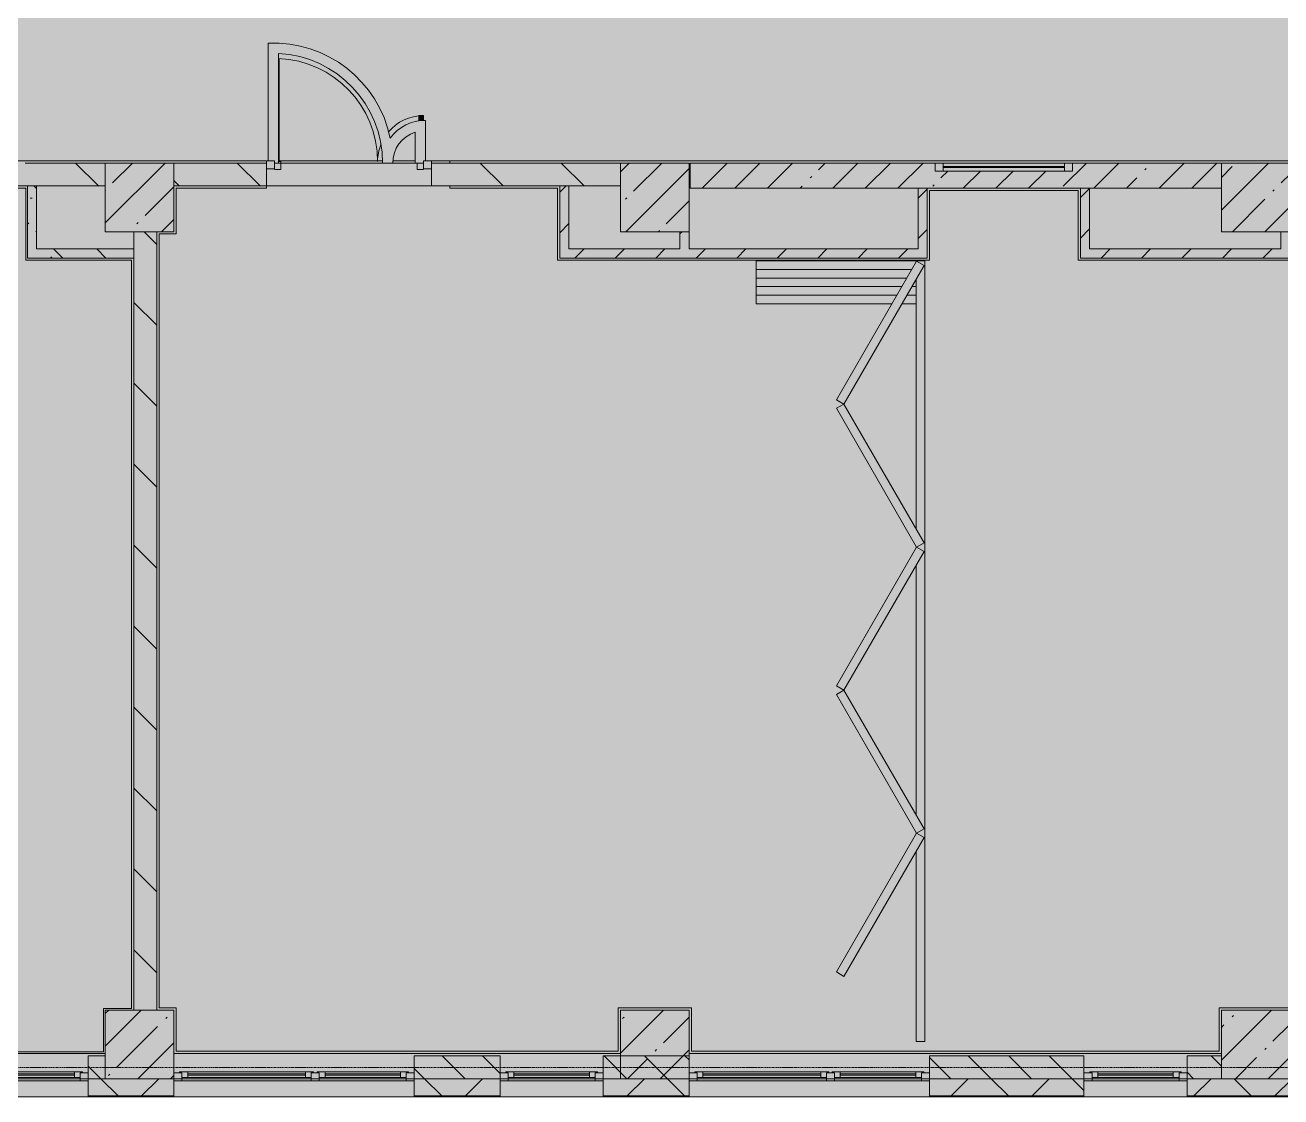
# Model space of a CAD drawing. Header units: millimetres. Extents: x -3902 to 188078, y -8553 to 29000.
# Drawn here: x 72528 to 83498, y -258 to 9105 of the extents above; entities that cross this region are included whole.
import ezdxf

# ---------------------------------------------------------------- set-up
doc = ezdxf.new("R2010")
doc.units = ezdxf.units.MM
doc.linetypes.add('Осевая', pattern=[31.75, 6.35, -4.7625, 15.875, -4.7625])
doc.layers.add('A-DETL-GENF-2', color=7, linetype='Continuous', lineweight=9, true_color=0xc0c0c0, transparency=0.4)
for name, color, linetype, lineweight, true_color in [('A-DETL-GENF-3', 7, 'Continuous', 5, 0xb7b7b7), ('A-DOOR-2', 7, 'Continuous', 5, 0xe2e2e2), ('A-DOOR-3', 7, 'Continuous', 5, 0xb7b7b7), ('A-DOOR-FRAM-3', 7, 'Continuous', 5, 0xb7b7b7), ('A-FLOR-1', 7, 'Continuous', 5, 0xb7b7b7), ('A-GLAZ-3', 7, 'Continuous', 5, 0x737373), ('A-GLAZ-CWMG-4', 7, 'Continuous', 5, 0x737373), ('A-WALL-4', 7, 'Continuous', 5, 0x737373), ('A-WALL-5', 7, 'Continuous', 9, 0x737373), ('I-WALL-4', 7, 'Continuous', 5, 0x737373), ('I-WALL-5', 7, 'Continuous', 5, 0x787878), ('S-COLS-3', 7, 'Continuous', 5, 0x737373)]:
    doc.layers.add(name, color=color, linetype=linetype, lineweight=lineweight, true_color=true_color)
for name, color, linetype, lineweight in [('A-WALL-3', 7, 'Continuous', 5), ('I-WALL-3', 7, 'Continuous', 5), ('S-COLS-4', 7, 'Continuous', 5), ('Оси-2', 7, 'Осевая', 9)]:
    doc.layers.add(name, color=color, linetype=linetype, lineweight=lineweight)
pattern_1 = [(135, (61067.9, 0), (-353.553, -353.553), [])]
pattern_2 = [(45, (61067.9, 0), (-176.7767, 176.7767), [])]
pattern_3 = [(135, (61067.9, 0), (-377.17, -377.17), [533.4, -88.9, 17.78, -88.9]), (135, (61067.9, 376.94), (-377.17, -377.17), []), (50, (61067.9, 0), (637.645, -55.787), [66.675, -733.425]), (355, (61067.9, 0), (-123.35, 668.7), [53.34, -586.74]), (100.451, (61121, -4.65), (514.3, 612.908), [56.665, -623.315]), (46.184, (61067.9, 177.8), (948.776, -147.15), [100.01, -1100.14]), (96.636, (61147, 165.5), (830.91, 865.997), [85, -934.97]), (351.184, (61067.9, 177.8), (830.92, 865.99), [80.01, -880.11]), (21, (61156.8, 133.35), (530.65, -357.928), [66.675, -733.425]), (326, (61156.8, 133.35), (216.308, 644.658), [53.34, -586.74]), (71.451, (61201, 103.5), (746.96, 286.724), [56.665, -623.315]), (37.5, (61067.9, 0), (10.8105, 295.9426), [16.764, -562.864, 16.764, -578.866, -588.962]), (37.5, (61067.9, 0), (10.8105, 295.9426), [-1175.258, 16.764, -572.198]), (7.5, (61067.9, 0), (233.869, 350.632), [16.764, -322.834, 16.764, -549.529, -224.472]), (7.5, (61067.9, 0), (233.869, 350.632), [-905.891, 16.764, -207.708]), (327.5, (60869.64, 0), (474.568, -20.0513), [16.764, -205.486, 16.764, -676.656, -920.115]), (327.5, (60869.64, 0), (474.568, -20.0513), [-915.67, 16.764, -903.351]), (317.5, (60780.74, 0), (518.452, 88.993), [16.764, -272.161, 16.764, -443.738, -653.415]), (317.5, (60780.74, 0), (518.452, 88.993), [-749.427, 16.764, -636.65])]
pattern_4 = [(45, (61067.9, 0), (-285.123, 285.123), []), (45, (61353, 0), (-285.123, 285.123), [504.031, -100.806, 16.764, -84.042])]

# ---------------------------------------------------------------- blocks, each defined once
blk = doc.blocks.new('120_Окно_СКБ_1Ст - 120_Окно_СКБ_1Ст 900х2500_h_-22445987-3_10_1_птичка')
at = {"layer": 'A-GLAZ-3'}
for p, q in [((-450, -127), (-450, -57)), ((-450, -57), (-380, -57)), ((450, -57), (-450, -57)), ((-380, -57), (-380, -127)), ((380, -87), (-380, -87)), ((-380, -87), (-380, -127)), ((-330, -137), (-330, -87)), ((-330, -107), (330, -107)), ((330, -137), (330, -87)), ((380, -127), (380, -57)), ((380, -57), (450, -57)), ((380, -127), (380, -87)), ((450, -57), (450, -127)), ((-380, -127), (-450, -127)), ((-450, -127), (-400, -127)), ((-380, -127), (-400, -127)), ((-400, -127), (-400, -137)), ((-400, -137), (400, -137)), ((400, -137), (-400, -137)), ((330, -117), (-330, -117)), ((450, -127), (380, -127)), ((400, -127), (380, -127)), ((400, -127), (450, -127)), ((400, -137), (400, -127))]:
    blk.add_line(p, q, dxfattribs=at)
blk = doc.blocks.new('120_Окно_СКБ_2Ст - 120_Окно_СКБ_2Ст 2100х2500 _мал створка СЛЕВА_-V49-3_10_1_птичка')
at = {"layer": 'A-GLAZ-3'}
for p, q in [((-1050, -127), (-1050, -57)), ((-1050, -57), (-980, -57)), ((1050, -57), (-1050, -57)), ((-980, -57), (-980, -127)), ((-220, -87), (-980, -87)), ((-980, -87), (-980, -127)), ((-930, -137), (-930, -87)), ((-930, -107), (-270, -107)), ((-270, -137), (-270, -87)), ((-220, -127), (-220, -57)), ((-220, -57), (-150, -57)), ((-220, -127), (-220, -87)), ((-150, -57), (-150, -127)), ((980, -87), (-150, -87)), ((-150, -87), (-150, -127)), ((-100, -137), (-100, -87)), ((-100, -107), (930, -107)), ((930, -137), (930, -87)), ((980, -127), (980, -57)), ((980, -57), (1050, -57)), ((980, -127), (980, -87)), ((1050, -57), (1050, -127)), ((-980, -127), (-1050, -127)), ((-1050, -127), (-1000, -127)), ((-980, -127), (-1000, -127)), ((-1000, -127), (-1000, -137)), ((-1000, -137), (-200, -137)), ((-200, -137), (-1000, -137)), ((-270, -117), (-930, -117)), ((-150, -127), (-220, -127)), ((-200, -127), (-220, -127)), ((-200, -127), (-170, -127)), ((-200, -137), (-200, -127)), ((-150, -127), (-170, -127)), ((-170, -127), (-170, -137)), ((-170, -137), (1000, -137)), ((1000, -137), (-170, -137)), ((930, -117), (-100, -117)), ((1050, -127), (980, -127)), ((1000, -127), (980, -127)), ((1000, -127), (1050, -127)), ((1000, -137), (1000, -127))]:
    blk.add_line(p, q, dxfattribs=at)
blk = doc.blocks.new('120_Окно_СКБ_1Ст - 120_Окно_СКБ_1Ст 900х2500_h_-20664874-3_10_1_птичка')
at = {"layer": 'A-GLAZ-3'}
for p, q in [((-450, -127), (-450, -57)), ((-450, -57), (-380, -57)), ((450, -57), (-450, -57)), ((-380, -57), (-380, -127)), ((380, -87), (-380, -87)), ((-380, -87), (-380, -127)), ((-330, -137), (-330, -87)), ((-330, -107), (330, -107)), ((330, -137), (330, -87)), ((380, -127), (380, -57)), ((380, -57), (450, -57)), ((380, -127), (380, -87)), ((450, -57), (450, -127)), ((-380, -127), (-450, -127)), ((-450, -127), (-400, -127)), ((-380, -127), (-400, -127)), ((-400, -127), (-400, -137)), ((-400, -137), (400, -137)), ((400, -137), (-400, -137)), ((330, -117), (-330, -117)), ((450, -127), (380, -127)), ((400, -127), (380, -127)), ((400, -127), (450, -127)), ((400, -137), (400, -127))]:
    blk.add_line(p, q, dxfattribs=at)
blk = doc.blocks.new('DOR__перегородка__Прямоугольная - ТП-3_ Вн_ДПГ_6820х3300h-19315679-3_10_1_птичка')
at = {"layer": 'A-DOOR-3'}
for p, q in [((6445, 1474), (6820, 1474)), ((6445, 1474), (6445, 288)), ((6520, 1474), (6520, 244)), ((6595, 1474), (6595, 201)), ((6670, 1474), (6670, 158)), ((6745, 1474), (6745, 114)), ((6820, 1474), (6820, 0)), ((6445, 201), (6445, 75)), ((6520, 158), (6520, 75)), ((6595, 114), (6595, 75)), ((0, 75), (0, 0)), ((0, 75), (1664, 75)), ((0, 0), (6820, 0)), ((1814, 75), (1827, 75)), ((1977, 75), (4164, 75)), ((4314, 75), (4325, 75)), ((4475, 75), (6663, 75)), ((6813, 75), (6820, 75))]:
    blk.add_line(p, q, dxfattribs=at)
at = {"layer": 'A-DOOR-FRAM-3'}
for p, q in [((570, 707), (608, 772)), ((608, 772), (1820, 72)), ((1821, 72), (3033, 772)), ((3033, 772), (3071, 707)), ((3070, 707), (3107, 772)), ((3107, 772), (4320, 72)), ((4319, 72), (5532, 772)), ((5532, 772), (5569, 707)), ((5569, 707), (5607, 772)), ((5607, 772), (6819, 72)), ((1783, 7), (570, 707)), ((3071, 707), (1858, 7)), ((4282, 7), (3070, 707)), ((5569, 707), (4357, 7)), ((6781, 7), (5569, 707)), ((1820, 72), (1783, 7)), ((1858, 7), (1821, 72)), ((4320, 72), (4282, 7)), ((4357, 7), (4319, 72)), ((6819, 72), (6781, 7))]:
    blk.add_line(p, q, dxfattribs=at)
blk = doc.blocks.new('BSC_Колонна _Прямоугольная - 600х600-V123-3_10_1_птичка')
at = {"layer": 'S-COLS-4'}
h = blk.add_hatch(dxfattribs=at)
h.set_pattern_fill('FP_125', color=256, style=0, pattern_type=2)
h.set_pattern_definition([(45, (-22210, -7600), (-285.123, 285.123), []), (45, (-21924.88, -7600), (-285.123, 285.123), [504.031, -100.806, 16.764, -84.042])])
h.paths.add_polyline_path([(-300, -300), (300, -300), (300, 300), (-300, 300), (-300, 150)])
at = {"layer": 'S-COLS-3'}
for p, q in [((300, 300), (-300, 300)), ((-300, 300), (-300, -300)), ((300, -300), (300, 300)), ((-300, -300), (300, -300))]:
    blk.add_line(p, q, dxfattribs=at)
blk = doc.blocks.new('BSC_Колонна _Прямоугольная - 600х600-V124-3_10_1_птичка')
at = {"layer": 'S-COLS-4'}
h = blk.add_hatch(dxfattribs=at)
h.set_pattern_fill('FP_126', color=256, style=0, pattern_type=2)
h.set_pattern_definition([(45, (-22210, -200), (-285.123, 285.123), []), (45, (-21924.88, -200), (-285.123, 285.123), [504.031, -100.806, 16.764, -84.042])])
h.paths.add_polyline_path([(-300, -300), (300, -300), (300, 300), (-300, 300)])
at = {"layer": 'S-COLS-3'}
for p, q in [((300, 300), (-300, 300)), ((-300, 300), (-300, -300)), ((300, -300), (300, 300)), ((-300, -300), (300, -300))]:
    blk.add_line(p, q, dxfattribs=at)
blk = doc.blocks.new('BSC_Колонна _Прямоугольная - 600х600-20441433-3_10_1_птичка')
at = {"layer": 'S-COLS-4'}
h = blk.add_hatch(dxfattribs=at)
h.set_pattern_fill('FP_135', color=256, style=0, pattern_type=2)
h.set_pattern_definition([(45, (-12460, -7600), (-285.123, 285.123), []), (45, (-12174.88, -7600), (-285.123, 285.123), [504.031, -100.806, 16.764, -84.042])])
h.paths.add_polyline_path([(-300, -300), (300, -300), (300, 300), (-300, 300), (-300, 150)])
at = {"layer": 'S-COLS-3'}
for p, q in [((300, 300), (-300, 300)), ((-300, 300), (-300, -300)), ((300, -300), (300, 300)), ((-300, -300), (300, -300))]:
    blk.add_line(p, q, dxfattribs=at)
blk = doc.blocks.new('BSC_Колонна _Прямоугольная - 600х600-V133-3_10_1_птичка')
at = {"layer": 'S-COLS-4'}
h = blk.add_hatch(dxfattribs=at)
h.set_pattern_fill('FP_136', color=256, style=0, pattern_type=2)
h.set_pattern_definition([(45, (-16960, -7600), (-285.123, 285.123), []), (45, (-16674.88, -7600), (-285.123, 285.123), [504.031, -100.806, 16.764, -84.042])])
h.paths.add_polyline_path([(-300, -300), (300, -300), (300, 300), (-300, 300)])
at = {"layer": 'S-COLS-3'}
for p, q in [((300, 300), (-300, 300)), ((-300, 300), (-300, -300)), ((300, -300), (300, 300)), ((-300, -300), (300, -300))]:
    blk.add_line(p, q, dxfattribs=at)
blk = doc.blocks.new('120_Окно_СКБ_1Ст - 120_Окно_СКБ_1Ст 400х1200 EI30-24228621-3_10_1_птичка')
at = {"layer": 'A-GLAZ-3'}
for p, q in [((-600, 40), (-600, 110)), ((-600, 110), (-530, 110)), ((600, 110), (-600, 110)), ((-530, 110), (-530, 40)), ((530, 40), (530, 110)), ((530, 110), (600, 110)), ((600, 110), (600, 40)), ((-530, 40), (-600, 40)), ((-600, 40), (600, 40)), ((530, 80), (-530, 80)), ((530, 70), (-530, 70)), ((600, 40), (530, 40))]:
    blk.add_line(p, q, dxfattribs=at)
blk = doc.blocks.new('Прямоугольный импост - 50 x 70 мм-31927764-3_10_1_птичка')
at = {"layer": 'A-GLAZ-CWMG-4'}
for p, q in [((-70, 35), (0, 35)), ((-70, -35), (-70, 35)), ((0, 35), (0, -35)), ((0, -35), (-70, -35))]:
    blk.add_line(p, q, dxfattribs=at)
blk = doc.blocks.new('Дверь_Витражная_остекление_ - ДВН_ДАО_Главный вход_1200 в свету Д-22 _п_-31928779-3_10_1_птичка')
at = {"layer": 'A-DOOR-2'}
for points in [[(-615, 30), (-610, 30), (-615, 930)], [(610, 384), (650, 388), (650, 430), (610, 430), (610, 388)]]:
    blk.add_hatch(color=256, dxfattribs=at).paths.add_polyline_path(points)
at = {"layer": 'A-DETL-GENF-3'}
for p, q in [((-610, 30), (-610, 930)), ((650, 430), (610, 430)), ((610, 430), (610, 384)), ((650, 387), (650, 430)), ((-595, 30), (-615, 30)), ((-595, -40), (-595, 30)), ((595, -40), (595, 16)), ((-650, -40), (-595, -40)), ((650, -40), (595, -40))]:
    blk.add_line(p, q, dxfattribs=at)
at = {"layer": 'A-DOOR-3'}
blk.add_line((650, 430), (650, 387), dxfattribs=at)
for centre, radius, start, end in [((-650, 30), 900, 360, 87.7416), ((650, 30), 400, 90, 140.1159), ((650, 30), 400, 158.7261, 180)]:
    blk.add_arc(centre, radius, start, end, dxfattribs=at)
blk = doc.blocks.new('Прямоугольный импост - 50 x 70 мм-31701779-3_10_1_птичка')
at = {"layer": 'A-GLAZ-CWMG-4'}
for p, q in [((0, 35), (-70, 35)), ((-70, 35), (-70, -35)), ((0, -35), (0, 35)), ((-70, -35), (0, -35))]:
    blk.add_line(p, q, dxfattribs=at)

msp = doc.modelspace()

# ---------------------------------------------------------------- hatches: boundary and pattern name
at = {"layer": 'A-DETL-GENF-2'}
msp.add_hatch(color=256, dxfattribs=at).paths.add_polyline_path([(97428.3, -258), (99377.9, -258), (99377.9, 15358), (60799.9, 15358), (60799.9, -258), (96496.1, -258)])
at = {"layer": 'A-WALL-3'}
h = msp.add_hatch(dxfattribs=at)
h.set_pattern_fill('FP_62', color=256, style=0, pattern_type=2)
h.set_pattern_definition([(135, (61067.9, 0), (-176.7767, -176.7767), [])])
h.paths.add_polyline_path([(92767.3, -100), (93177.9, -100), (93177.9, 100), (91950.7, 100), (91950.7, -100)])
h.paths.add_polyline_path([(99057.9, -100), (99057.9, 100), (98490.9, 100), (98490.9, -100)])
h.paths.add_polyline_path([(91050.7, -100), (91050.7, 100), (90877.6, 100), (90877.6, -100), (90902.9, -100)])
h.paths.add_polyline_path([(97428.3, -100), (97590.9, -100), (97590.9, 100), (97037.9, 100), (97037.9, -100)])
h.paths.add_polyline_path([(94677.9, -100), (94937.9, -100), (94937.9, 100), (94677.9, 100), (94677.9, 39.5)])
h.paths.add_polyline_path([(80648.6, -100), (81777.9, -100), (81777.9, 100), (80427.9, 100), (80427.9, -100)])
h.paths.add_polyline_path([(77852, -100), (78327.9, -100), (78327.9, 100), (77577.9, 100), (77577.9, -100)])
h.paths.add_polyline_path([(85877.9, -100), (86627.9, -100), (86627.9, 100), (85877.9, 100)])
h.paths.add_polyline_path([(87227.9, -100), (87477.6, -100), (87477.6, 100), (87227.9, 100), (87227.9, -63.8)])
h.paths.add_polyline_path([(83777.9, -100), (83777.9, 100), (83577.9, 100), (83577.9, -100)])
h.paths.add_polyline_path([(82977.9, -100), (82977.9, 100), (82677.9, 100), (82677.9, -100)])
h.paths.add_polyline_path([(76677.9, -100), (76677.9, 100), (75927.9, 100), (75927.9, -100)])
h.paths.add_polyline_path([(71427.6, -100), (72177.9, -100), (72177.9, 100), (71427.6, 100)])
h.paths.add_polyline_path([(73077.9, -100), (73227.9, -100), (73227.9, 100), (73077.9, 100)])
h.paths.add_polyline_path([(68727.9, -100), (68727.9, 100), (67897.9, 100), (67897.9, -100), (68530, -100)])
h = msp.add_hatch(dxfattribs=at)
h.set_pattern_fill('FP_64', color=256, style=0, pattern_type=2)
h.set_pattern_definition([(45, (61067.9, 0), (-353.5534, 353.5534), []), (135, (61067.9, 0), (-353.5534, -353.5534), [])])
h.paths.add_polyline_path([(90902.9, -250), (91050.7, -250), (91050.7, -100), (90277.6, -100), (90277.6, -250), (90877.6, -250)])
h.paths.add_polyline_path([(91950.7, -250), (93177.9, -250), (93177.9, -100), (91950.7, -100)])
h.paths.add_polyline_path([(99377.9, -250), (99377.9, -100), (98490.9, -100), (98490.9, -250), (99292.7, -250)])
h.paths.add_polyline_path([(94077.9, -250), (94937.9, -250), (94937.9, -100), (94077.9, -100)])
h.paths.add_polyline_path([(97428.3, -250), (97590.9, -250), (97590.9, -100), (97037.9, -100), (97037.9, -250)])
h.paths.add_polyline_path([(82677.9, -250), (83777.9, -250), (83777.9, -100), (82677.9, -100)])
h.paths.add_polyline_path([(87227.9, -250), (87477.6, -250), (87477.6, -100), (85877.9, -100), (85877.9, -250), (87174.1, -250)])
h.paths.add_polyline_path([(75927.9, -250), (76677.9, -250), (76677.9, -100), (75927.9, -100)])
h.paths.add_polyline_path([(77577.9, -250), (78327.9, -250), (78327.9, -100), (77577.9, -100)])
h.paths.add_polyline_path([(80427.9, -250), (81777.9, -250), (81777.9, -100), (80427.9, -100)])
h.paths.add_polyline_path([(73191, -250), (73827.9, -250), (73827.9, -100), (73077.9, -100), (73077.9, -250)])
h.paths.add_polyline_path([(71427.6, -250), (72177.9, -250), (72177.9, -100), (71427.6, -100)])
h.paths.add_polyline_path([(63869, -250), (64797.9, -250), (64797.9, -100), (60807.9, -100), (60807.9, -250), (62004.5, -250)])
h.paths.add_polyline_path([(69327.6, -250), (69327.6, -100), (67897.9, -100), (67897.9, -250), (68530, -250)])
at = {"layer": 'I-WALL-3'}
h = msp.add_hatch(dxfattribs=at)
h.set_pattern_fill('FP_63', color=256, style=0, pattern_type=2)
h.set_pattern_definition(pattern_1)
h.paths.add_polyline_path([(77727.9, 7700), (77727.9, 7900), (76077.2, 7900), (76077.2, 7700), (77277.9, 7700)])
h.paths.add_polyline_path([(68727.9, 7700), (68727.9, 7900), (67597.9, 7900), (67597.9, 7700), (68178.9, 7700)])
h.paths.add_polyline_path([(69327.9, 7700), (73227.9, 7700), (73227.9, 7900), (72527.9, 7900), (72527.9, 7830), (71727.9, 7830), (71727.9, 7900), (69327.9, 7900), (69327.9, 7789.5)])
h.paths.add_polyline_path([(74637.2, 7700), (74637.2, 7900), (73827.9, 7900), (73827.9, 7700)])
h.paths.add_polyline_path([(64801.2, 7700), (65097.9, 7700), (65097.9, 7900), (64797.9, 7900), (64797.9, 7700)])
h = msp.add_hatch(dxfattribs=at)
h.set_pattern_fill('FP_60', color=256, style=0, pattern_type=2)
h.set_pattern_definition(pattern_4)
h.paths.add_polyline_path([(81746.9, 7680), (82977.9, 7680), (82977.9, 7900), (81677.4, 7900), (81677.4, 7830), (80477.4, 7830), (80477.4, 7900), (78337.9, 7900), (78337.9, 7680), (80648.6, 7680)])
h = msp.add_hatch(dxfattribs=at)
h.set_pattern_fill('FP_65', color=256, style=0, pattern_type=2)
h.set_pattern_definition(pattern_2)
h.paths.add_polyline_path([(77277.9, 7150), (77277.9, 7700), (77197.9, 7700), (77197.9, 7150)])
h = msp.add_hatch(dxfattribs=at)
h.set_pattern_fill('FP_65', color=256, style=0, pattern_type=2)
h.set_pattern_definition(pattern_2)
h.paths.add_polyline_path([(80407.9, 7070), (80407.9, 7680), (80327.9, 7680), (80327.9, 7070)])
h = msp.add_hatch(dxfattribs=at)
h.set_pattern_fill('FP_65', color=256, style=0, pattern_type=2)
h.set_pattern_definition(pattern_2)
h.paths.add_polyline_path([(81826.9, 7150), (81826.9, 7680), (81746.9, 7680), (81746.9, 7150)])
h = msp.add_hatch(dxfattribs=at)
h.set_pattern_fill('FP_63', color=256, style=0, pattern_type=2)
h.set_pattern_definition(pattern_1)
h.paths.add_polyline_path([(73477.9, 500), (73677.9, 500), (73677.9, 7300), (73477.9, 7300), (73477.9, 808.9)])
h = msp.add_hatch(dxfattribs=at)
h.set_pattern_fill('FP_65', color=256, style=0, pattern_type=2)
h.set_pattern_definition(pattern_2)
h.paths.add_polyline_path([(78327.9, 7150), (78327.9, 7300), (78247.9, 7300), (78247.9, 7150)])
h = msp.add_hatch(dxfattribs=at)
h.set_pattern_fill('FP_65', color=256, style=0, pattern_type=2)
h.set_pattern_definition(pattern_2)
h.paths.add_polyline_path([(80327.9, 7070), (80327.9, 7150), (77197.9, 7150), (77197.9, 7070), (78784.2, 7070)])
h = msp.add_hatch(dxfattribs=at)
h.set_pattern_fill('FP_65', color=256, style=0, pattern_type=2)
h.set_pattern_definition(pattern_2)
h.paths.add_polyline_path([(83497.9, 7070), (83497.9, 7150), (81746.9, 7150), (81746.9, 7070), (82513, 7070)])
at = {"layer": 'I-WALL-5'}
h = msp.add_hatch(dxfattribs=at)
h.set_pattern_fill('FP_70', color=256, style=0, pattern_type=2)
h.set_pattern_definition(pattern_3)
h.paths.add_polyline_path([(72627.9, 7070), (72627.9, 7700), (72547.9, 7700), (72547.9, 7070)])
h = msp.add_hatch(dxfattribs=at)
h.set_pattern_fill('FP_70', color=256, style=0, pattern_type=2)
h.set_pattern_definition(pattern_3)
h.paths.add_polyline_path([(73477.9, 7070), (73477.9, 7150), (72627.9, 7150), (72627.9, 7070), (73191, 7070)])
at = {"layer": 'S-COLS-4'}
h = msp.add_hatch(dxfattribs=at)
h.set_pattern_fill('FP_60', color=256, style=0, pattern_type=2)
h.set_pattern_definition(pattern_4)
h.paths.add_polyline_path([(73227.9, -100), (73827.9, -100), (73827.9, 500), (73227.9, 500), (73227.9, 100)])
h = msp.add_hatch(dxfattribs=at)
h.set_pattern_fill('FP_60', color=256, style=0, pattern_type=2)
h.set_pattern_definition(pattern_4)
h.paths.add_polyline_path([(77727.9, -100), (78327.9, -100), (78327.9, 500), (77727.9, 500)])

# ---------------------------------------------------------------- linework, layer by layer
at = {"layer": 'A-FLOR-1'}
for p, q in [((74652.1, 8947.1), (74652.1, 7919)), ((74742.1, 7900), (74742.1, 8856.8)), ((76026.2, 7919), (76026.2, 8271.9)), ((75936.2, 8169.4), (75936.2, 7900)), ((74652.1, 7920), (67597.9, 7920)), ((74707.2, 7900), (74742.1, 7900)), ((74742.1, 7920), (75649.1, 7920)), ((75650.2, 7900), (75740.2, 7900)), ((75742.1, 7920), (75936.2, 7920)), ((75936.2, 7900), (76007.2, 7900)), ((76237.2, 7920), (76026.2, 7920)), ((83672.8, 7920), (76237.2, 7920)), ((76237.2, 7900), (76237.2, 7920)), ((72532.9, 7680.5), (71722.9, 7680.5)), ((72532.9, 7050.5), (72532.9, 7680.5)), ((74637.2, 7680), (73847.9, 7680)), ((73847.9, 7680), (73847.9, 7280)), ((74637.2, 7700), (74637.2, 7680)), ((76237.2, 7680), (76237.2, 7700)), ((77177.9, 7680), (76237.2, 7680)), ((77177.9, 7050), (77177.9, 7680)), ((81726.9, 7660), (80427.9, 7660)), ((80427.9, 7660), (80427.9, 7050)), ((81726.9, 7050), (81726.9, 7660)), ((73847.9, 7280), (73697.9, 7280)), ((73697.9, 7280), (73697.9, 520)), ((73457.9, 7050.5), (72532.9, 7050.5)), ((73457.9, 515.5), (73457.9, 7050.5)), ((80427.9, 7050), (77177.9, 7050)), ((83577.9, 7050), (81726.9, 7050)), ((73212.9, 135.5), (73212.9, 515.5)), ((73212.9, 515.5), (73457.9, 515.5)), ((73697.9, 520), (73847.9, 520)), ((73847.9, 520), (73847.9, 140)), ((77707.9, 140), (77707.9, 520)), ((77707.9, 520), (78347.9, 520)), ((78347.9, 520), (78347.9, 140)), ((82957.9, 140), (82957.9, 520)), ((82957.9, 520), (83597.9, 520)), ((69347.9, 135.5), (73212.9, 135.5)), ((73847.9, 140), (77707.9, 140)), ((78347.9, 140), (82957.9, 140))]:
    msp.add_line(p, q, dxfattribs=at)
for centre, radius, start, end in [((74695.2, 7903), 1045, 11.78406, 92.36409), ((74695.2, 7903), 955, 359.82001, 87.18541), ((76019.2, 7903), 369, 88.91556, 144.66492), ((76019.2, 7903), 279, 107.31049, 180.6161)]:
    msp.add_arc(centre, radius, start, end, dxfattribs=at)
at = {"layer": 'A-WALL-4'}
for p, q in [((73227.9, 100), (73077.9, 100)), ((73077.9, 100), (73077.9, -258)), ((73227.9, -100), (73227.9, 100)), ((76677.9, 100), (75927.9, 100)), ((75927.9, 100), (75927.9, -258)), ((76677.9, -258), (76677.9, 100)), ((78327.9, 100), (77577.9, 100)), ((77577.9, 100), (77577.9, -258)), ((78327.9, -258), (78327.9, 100)), ((81777.9, 100), (80427.9, 100)), ((80427.9, 100), (80427.9, -258)), ((81777.9, -258), (81777.9, 100)), ((82977.9, 100), (82677.9, 100)), ((82677.9, 100), (82677.9, -258)), ((72177.9, -100), (73077.9, -100)), ((73227.9, -100), (73827.9, -100)), ((73827.9, -258), (73827.9, -100)), ((76677.9, -100), (77577.9, -100)), ((78327.9, -100), (80427.9, -100)), ((81777.9, -100), (82677.9, -100)), ((60799.9, -258), (91050.7, -258))]:
    msp.add_line(p, q, dxfattribs=at)
at = {"layer": 'A-WALL-5'}
for p, q in [((72627.9, 7700), (72547.9, 7700)), ((77277.9, 7700), (77197.9, 7700)), ((80407.9, 7680), (80327.9, 7680)), ((81826.9, 7680), (81746.9, 7680)), ((73477.9, 7070), (73477.9, 7150)), ((73077.9, -100), (73227.9, -100)), ((75927.9, -100), (76677.9, -100)), ((77577.9, -100), (78327.9, -100)), ((80427.9, -100), (81777.9, -100)), ((82677.9, -100), (82977.9, -100)), ((73077.9, -250), (73827.9, -250)), ((73077.9, -253), (73827.9, -253)), ((75927.9, -250), (76677.9, -250)), ((75927.9, -253), (76677.9, -253)), ((77577.9, -250), (78327.9, -250)), ((77577.9, -253), (78327.9, -253)), ((80427.9, -250), (81777.9, -250)), ((80427.9, -253), (81777.9, -253)), ((82677.9, -250), (83777.9, -250)), ((82677.9, -253), (83777.9, -253))]:
    msp.add_line(p, q, dxfattribs=at)
at = {"layer": 'I-WALL-4'}
for p, q in [((73227.9, 7900), (72527.9, 7900)), ((74637.2, 7900), (73827.9, 7900)), ((74637.2, 7700), (74637.2, 7900)), ((74742.1, 7900), (75650.2, 7900)), ((75740.2, 7900), (75936.2, 7900)), ((77727.9, 7900), (76077.2, 7900)), ((76077.2, 7900), (76077.2, 7700)), ((80477.4, 7900), (78337.9, 7900)), ((78337.9, 7900), (78337.9, 7680)), ((82977.9, 7900), (81677.4, 7900)), ((71707.9, 7700), (72547.9, 7700)), ((72547.9, 7700), (72547.9, 7070)), ((72627.9, 7700), (73227.9, 7700)), ((72627.9, 7150), (72627.9, 7700)), ((77197.9, 7700), (73827.9, 7700)), ((77197.9, 7700), (77197.9, 7070)), ((77277.9, 7700), (77727.9, 7700)), ((77277.9, 7150), (77277.9, 7700)), ((78337.9, 7680), (80327.9, 7680)), ((80327.9, 7680), (80327.9, 7150)), ((80407.9, 7070), (80407.9, 7680)), ((80407.9, 7680), (81746.9, 7680)), ((81746.9, 7680), (81746.9, 7070)), ((81826.9, 7150), (81826.9, 7680)), ((81826.9, 7680), (82977.9, 7680)), ((73477.9, 7300), (73477.9, 7150)), ((73677.9, 500), (73677.9, 7300)), ((78247.9, 7300), (78247.9, 7150)), ((78327.9, 7150), (78327.9, 7300)), ((83497.9, 7300), (83497.9, 7150)), ((73477.9, 7150), (72627.9, 7150)), ((78247.9, 7150), (77277.9, 7150)), ((80327.9, 7150), (78327.9, 7150)), ((83497.9, 7150), (81826.9, 7150)), ((72547.9, 7070), (73477.9, 7070)), ((73477.9, 7070), (73477.9, 500)), ((77197.9, 7070), (80407.9, 7070)), ((81746.9, 7070), (83577.9, 7070)), ((73477.9, 500), (73677.9, 500)), ((69327.9, 120), (73227.9, 120)), ((73827.9, 120), (77727.9, 120)), ((78327.9, 120), (82977.9, 120)), ((75927.9, -100), (73827.9, -100))]:
    msp.add_line(p, q, dxfattribs=at)
at = {"layer": 'S-COLS-3'}
for p, q in [((73477.9, 500), (73227.9, 500)), ((73227.9, 500), (73227.9, 100)), ((73677.9, 500), (73477.9, 500)), ((73827.9, 500), (73677.9, 500)), ((73827.9, -100), (73827.9, 500)), ((78327.9, 500), (77727.9, 500)), ((77727.9, 500), (77727.9, -100)), ((78327.9, -100), (78327.9, 500)), ((73227.9, 100), (73227.9, -100)), ((73227.9, -100), (73827.9, -100)), ((77727.9, -100), (78327.9, -100))]:
    msp.add_line(p, q, dxfattribs=at)
at = {"layer": 'Оси-2'}
msp.add_line((69072.4, 0), (87327.9, 0), dxfattribs=at)

# ---------------------------------------------------------------- block references
at = {"layer": 'A-DOOR-3'}
msp.add_blockref('Дверь_Витражная_остекление_ - ДВН_ДАО_Главный вход_1200 в свету Д-22 _п_-31928779-3_10_1_птичка', (75357.2, 7884), dxfattribs=at)
at = {"layer": 'A-DOOR-3', "rotation": 89.99999999999955}
msp.add_blockref('DOR__перегородка__Прямоугольная - ТП-3_ Вн_ДПГ_6820х3300h-19315679-3_10_1_птичка', (80387.9, 225), dxfattribs=at)
at = {"layer": 'A-GLAZ-3'}
msp.add_blockref('120_Окно_СКБ_1Ст - 120_Окно_СКБ_1Ст 400х1200 EI30-24228621-3_10_1_птичка', (81077.4, 7790), dxfattribs=at)
at = {"layer": 'A-GLAZ-3', "rotation": 180}
for name, p in [('120_Окно_СКБ_1Ст - 120_Окно_СКБ_1Ст 900х2500_h_-22445987-3_10_1_птичка', (72627.9, -175)), ('120_Окно_СКБ_2Ст - 120_Окно_СКБ_2Ст 2100х2500 _мал створка СЛЕВА_-V49-3_10_1_птичка', (74877.9, -175)), ('120_Окно_СКБ_1Ст - 120_Окно_СКБ_1Ст 900х2500_h_-22445987-3_10_1_птичка', (77127.9, -175)), ('120_Окно_СКБ_2Ст - 120_Окно_СКБ_2Ст 2100х2500 _мал створка СЛЕВА_-V49-3_10_1_птичка', (79377.9, -175)), ('120_Окно_СКБ_1Ст - 120_Окно_СКБ_1Ст 900х2500_h_-20664874-3_10_1_птичка', (82227.9, -175))]:
    msp.add_blockref(name, p, dxfattribs=at)
at = {"layer": 'A-GLAZ-CWMG-4', "rotation": 180}
msp.add_blockref('Прямоугольный импост - 50 x 70 мм-31701779-3_10_1_птичка', (74637.2, 7884), dxfattribs=at)
at = {"layer": 'A-GLAZ-CWMG-4', "extrusion": (0, 0, -1), "rotation": 180}
msp.add_blockref('Прямоугольный импост - 50 x 70 мм-31927764-3_10_1_птичка', (-76077.2, 7884), dxfattribs=at)
at = {"layer": 'S-COLS-3'}
for name, p in [('BSC_Колонна _Прямоугольная - 600х600-20441433-3_10_1_птичка', (73527.9, 7600)), ('BSC_Колонна _Прямоугольная - 600х600-V133-3_10_1_птичка', (78027.9, 7600)), ('BSC_Колонна _Прямоугольная - 600х600-V123-3_10_1_птичка', (83277.9, 7600)), ('BSC_Колонна _Прямоугольная - 600х600-V124-3_10_1_птичка', (83277.9, 200))]:
    msp.add_blockref(name, p, dxfattribs=at)

doc.saveas('drawing.dxf')
